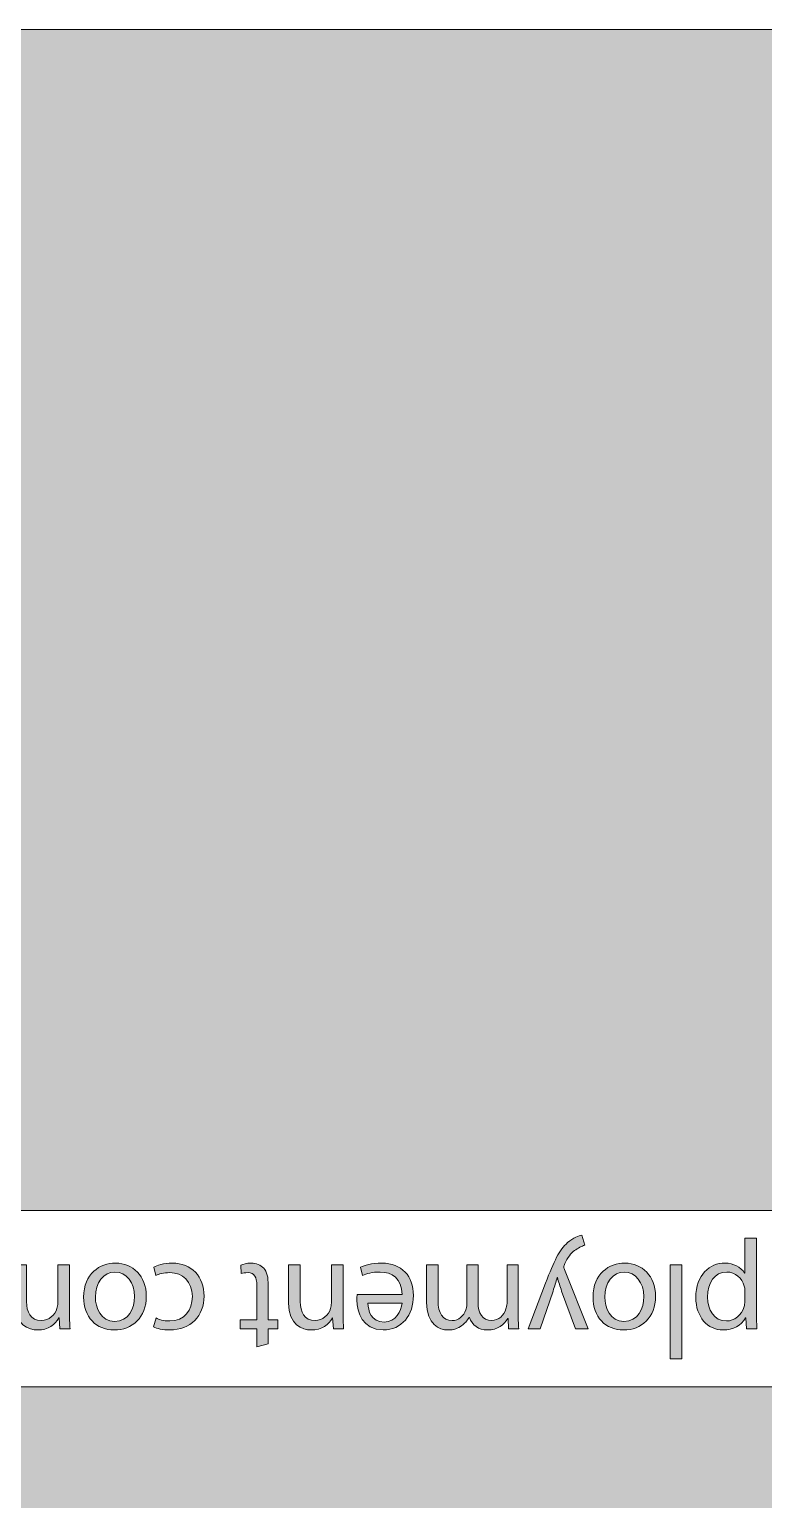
# Model space of a CAD drawing. Header units: centimetres. Extents: x -16.81 to -14.54, y 1.61 to 2.77.
# Drawn here: x -15.4072 to -15.3565, y 2.0366 to 2.1382 of the extents above; entities that cross this region are included whole.
import ezdxf

# ---------------------------------------------------------------- set-up
doc = ezdxf.new("R2010")
doc.units = ezdxf.units.CM
doc.header["$MEASUREMENT"] = 0
for name, color, linetype, lineweight in [('0TEXT', 7, 'Continuous', 0), ('EXP BORDER', 7, 'Continuous', 0), ('EXP COTA', 7, 'Continuous', 0)]:
    doc.layers.add(name, color=color, linetype=linetype, lineweight=lineweight)

# ---------------------------------------------------------------- blocks, each defined once
blk = doc.blocks.new('Block_185')
at = {"layer": '0TEXT', "true_color": 0x333333, "transparency": 33554687}
h = blk.add_hatch(color=250, dxfattribs=at)
h.dxf.hatch_style = 2
edge = h.paths.add_edge_path()
edge.add_spline(control_points=[(-15.36947, 2.04842), (-15.36947, 2.04842), (-15.37043, 2.05104), (-15.37043, 2.05104), (-15.37053, 2.05135), (-15.37064, 2.05169), (-15.37072, 2.05197), (-15.37072, 2.05197), (-15.37074, 2.05197), (-15.37074, 2.05197), (-15.37081, 2.05169), (-15.37091, 2.05135), (-15.37102, 2.05104), (-15.37102, 2.05104), (-15.3719, 2.04842), (-15.3719, 2.04842), (-15.3719, 2.04842), (-15.37274, 2.04842), (-15.37274, 2.04842), (-15.37274, 2.04842), (-15.37153, 2.05159), (-15.37153, 2.05159), (-15.37097, 2.0531), (-15.37057, 2.0539), (-15.37002, 2.05438), (-15.36962, 2.05472), (-15.36923, 2.05486), (-15.36904, 2.0549), (-15.36904, 2.0549), (-15.36883, 2.05421), (-15.36883, 2.05421), (-15.36904, 2.05414), (-15.36929, 2.054), (-15.36954, 2.05383), (-15.36976, 2.05366), (-15.37004, 2.05335), (-15.37021, 2.05293), (-15.37024, 2.05283), (-15.37028, 2.05276), (-15.37028, 2.05273), (-15.37028, 2.05269), (-15.37026, 2.05262), (-15.37022, 2.05252), (-15.37022, 2.05252), (-15.36859, 2.04842), (-15.36859, 2.04842), (-15.36859, 2.04842), (-15.36947, 2.04842), (-15.36947, 2.04842)], knot_values=[0, 0, 0, 0, 1, 1, 1, 2, 2, 2, 3, 3, 3, 4, 4, 4, 5, 5, 5, 6, 6, 6, 7, 7, 7, 8, 8, 8, 9, 9, 9, 10, 10, 10, 11, 11, 11, 12, 12, 12, 13, 13, 13, 14, 14, 14, 15, 15, 15, 16, 16, 16, 16], degree=3, periodic=0)
h = blk.add_hatch(color=250, dxfattribs=at)
h.dxf.hatch_style = 2
edge = h.paths.add_edge_path()
edge.add_spline(control_points=[(-15.35777, 2.05107), (-15.35777, 2.05118), (-15.35779, 2.05128), (-15.35781, 2.05138), (-15.35796, 2.05193), (-15.35844, 2.05235), (-15.35901, 2.05235), (-15.35987, 2.05235), (-15.36035, 2.05162), (-15.36035, 2.05062), (-15.36035, 2.04973), (-15.35989, 2.04897), (-15.35905, 2.04897), (-15.35849, 2.04897), (-15.35798, 2.04938), (-15.35782, 2.04997), (-15.35781, 2.05007), (-15.35777, 2.05018), (-15.35777, 2.05031), (-15.35777, 2.05031), (-15.35777, 2.05107), (-15.35777, 2.05107)], knot_values=[0, 0, 0, 0, 1, 1, 1, 2, 2, 2, 3, 3, 3, 4, 4, 4, 5, 5, 5, 6, 6, 6, 7, 7, 7, 7], degree=3, periodic=0)
edge = h.paths.add_edge_path()
edge.add_spline(control_points=[(-15.35698, 2.04987), (-15.35698, 2.04932), (-15.35696, 2.04887), (-15.35694, 2.04842), (-15.35694, 2.04842), (-15.35767, 2.04842), (-15.35767, 2.04842), (-15.35767, 2.04842), (-15.3577, 2.04918), (-15.3577, 2.04918), (-15.3577, 2.04918), (-15.35772, 2.04918), (-15.35772, 2.04918), (-15.35805, 2.04866), (-15.35856, 2.04835), (-15.35929, 2.04835), (-15.36035, 2.04835), (-15.36116, 2.04925), (-15.36116, 2.05059), (-15.36116, 2.05217), (-15.3602, 2.05297), (-15.35915, 2.05297), (-15.35856, 2.05297), (-15.35805, 2.05269), (-15.35779, 2.05228), (-15.35779, 2.05228), (-15.35777, 2.05228), (-15.35777, 2.05228), (-15.35777, 2.05228), (-15.35777, 2.05469), (-15.35777, 2.05469), (-15.35777, 2.05469), (-15.35698, 2.05469), (-15.35698, 2.05469), (-15.35698, 2.05469), (-15.35698, 2.04987), (-15.35698, 2.04987)], knot_values=[0, 0, 0, 0, 1, 1, 1, 2, 2, 2, 3, 3, 3, 4, 4, 4, 5, 5, 5, 6, 6, 6, 7, 7, 7, 8, 8, 8, 9, 9, 9, 10, 10, 10, 11, 11, 11, 12, 12, 12, 12], degree=3, periodic=0)
h = blk.add_hatch(color=250, dxfattribs=at)
h.dxf.hatch_style = 2
edge = h.paths.add_edge_path()
edge.add_spline(control_points=[(-15.39992, 2.05066), (-15.39992, 2.05162), (-15.40049, 2.05235), (-15.40128, 2.05235), (-15.40204, 2.05235), (-15.40263, 2.05162), (-15.40263, 2.05062), (-15.40263, 2.0499), (-15.40225, 2.04894), (-15.4013, 2.04894), (-15.40033, 2.04894), (-15.39992, 2.04983), (-15.39992, 2.05066)], knot_values=[0, 0, 0, 0, 1, 1, 1, 2, 2, 2, 3, 3, 3, 4, 4, 4, 4], degree=3, periodic=0)
edge = h.paths.add_edge_path()
edge.add_spline(control_points=[(-15.40344, 2.05062), (-15.40344, 2.05224), (-15.40232, 2.05297), (-15.40123, 2.05297), (-15.40004, 2.05297), (-15.39911, 2.05207), (-15.39911, 2.05069), (-15.39911, 2.04921), (-15.40009, 2.04835), (-15.40132, 2.04835), (-15.40259, 2.04835), (-15.40344, 2.04925), (-15.40344, 2.05062)], knot_values=[0, 0, 0, 0, 1, 1, 1, 2, 2, 2, 3, 3, 3, 4, 4, 4, 4], degree=3, periodic=0)
h = blk.add_hatch(color=250, dxfattribs=at)
h.dxf.hatch_style = 2
edge = h.paths.add_edge_path()
edge.add_spline(control_points=[(-15.39859, 2.05269), (-15.39839, 2.05279), (-15.39792, 2.05297), (-15.39732, 2.05297), (-15.39599, 2.05297), (-15.39512, 2.05204), (-15.39512, 2.05069), (-15.39512, 2.04932), (-15.39605, 2.04835), (-15.39749, 2.04835), (-15.39797, 2.04835), (-15.39839, 2.04845), (-15.39861, 2.04856), (-15.39861, 2.04856), (-15.39844, 2.04918), (-15.39844, 2.04918), (-15.39823, 2.04907), (-15.39794, 2.04897), (-15.39749, 2.04897), (-15.39648, 2.04897), (-15.39593, 2.04973), (-15.39593, 2.05066), (-15.39593, 2.05169), (-15.3966, 2.05231), (-15.39748, 2.05231), (-15.39792, 2.05231), (-15.39823, 2.05221), (-15.39846, 2.05211), (-15.39846, 2.05211), (-15.39859, 2.05269), (-15.39859, 2.05269)], knot_values=[0, 0, 0, 0, 1, 1, 1, 2, 2, 2, 3, 3, 3, 4, 4, 4, 5, 5, 5, 6, 6, 6, 7, 7, 7, 8, 8, 8, 9, 9, 9, 10, 10, 10, 10], degree=3, periodic=0)
h = blk.add_hatch(color=250, dxfattribs=at)
h.dxf.hatch_style = 2
edge = h.paths.add_edge_path()
edge.add_spline(control_points=[(-15.39148, 2.04718), (-15.39148, 2.04718), (-15.39148, 2.04842), (-15.39148, 2.04842), (-15.39148, 2.04842), (-15.39263, 2.04842), (-15.39263, 2.04842), (-15.39263, 2.04842), (-15.39263, 2.04904), (-15.39263, 2.04904), (-15.39263, 2.04904), (-15.39148, 2.04904), (-15.39148, 2.04904), (-15.39148, 2.04904), (-15.39148, 2.05145), (-15.39148, 2.05145), (-15.39148, 2.05197), (-15.39164, 2.05231), (-15.39208, 2.05231), (-15.39229, 2.05231), (-15.39245, 2.05228), (-15.39255, 2.05224), (-15.39255, 2.05224), (-15.39258, 2.05283), (-15.39258, 2.05283), (-15.39243, 2.0529), (-15.39219, 2.05297), (-15.39188, 2.05297), (-15.3915, 2.05297), (-15.39121, 2.05283), (-15.391, 2.05262), (-15.39077, 2.05238), (-15.39069, 2.05197), (-15.39069, 2.05145), (-15.39069, 2.05145), (-15.39069, 2.04904), (-15.39069, 2.04904), (-15.39069, 2.04904), (-15.39002, 2.04904), (-15.39002, 2.04904), (-15.39002, 2.04904), (-15.39002, 2.04842), (-15.39002, 2.04842), (-15.39002, 2.04842), (-15.39069, 2.04842), (-15.39069, 2.04842), (-15.39069, 2.04842), (-15.39069, 2.04739), (-15.39069, 2.04739), (-15.39069, 2.04739), (-15.39148, 2.04718), (-15.39148, 2.04718)], knot_values=[0, 0, 0, 0, 1, 1, 1, 2, 2, 2, 3, 3, 3, 4, 4, 4, 5, 5, 5, 6, 6, 6, 7, 7, 7, 8, 8, 8, 9, 9, 9, 10, 10, 10, 11, 11, 11, 12, 12, 12, 13, 13, 13, 14, 14, 14, 15, 15, 15, 16, 16, 16, 17, 17, 17, 17], degree=3, periodic=0)
h = blk.add_hatch(color=250, dxfattribs=at)
h.dxf.hatch_style = 2
edge = h.paths.add_edge_path()
edge.add_spline(control_points=[(-15.3838, 2.05021), (-15.3838, 2.04969), (-15.38359, 2.0489), (-15.38268, 2.0489), (-15.38187, 2.0489), (-15.38151, 2.04966), (-15.38144, 2.05021), (-15.38144, 2.05021), (-15.3838, 2.05021), (-15.3838, 2.05021)], knot_values=[0, 0, 0, 0, 1, 1, 1, 2, 2, 2, 3, 3, 3, 3], degree=3, periodic=0)
edge = h.paths.add_edge_path()
edge.add_spline(control_points=[(-15.38144, 2.0508), (-15.38146, 2.0519), (-15.38214, 2.05235), (-15.38295, 2.05235), (-15.38352, 2.05235), (-15.38388, 2.05224), (-15.38418, 2.05211), (-15.38418, 2.05211), (-15.38432, 2.05269), (-15.38432, 2.05269), (-15.38404, 2.05279), (-15.38356, 2.05297), (-15.38285, 2.05297), (-15.38147, 2.05297), (-15.38066, 2.05207), (-15.38066, 2.05073), (-15.38066, 2.04938), (-15.38146, 2.04835), (-15.38275, 2.04835), (-15.38419, 2.04835), (-15.38457, 2.04959), (-15.38457, 2.05042), (-15.38457, 2.05059), (-15.38456, 2.05073), (-15.38454, 2.0508), (-15.38454, 2.0508), (-15.38144, 2.0508), (-15.38144, 2.0508)], knot_values=[0, 0, 0, 0, 1, 1, 1, 2, 2, 2, 3, 3, 3, 4, 4, 4, 5, 5, 5, 6, 6, 6, 7, 7, 7, 8, 8, 8, 9, 9, 9, 9], degree=3, periodic=0)
h = blk.add_hatch(color=250, dxfattribs=at)
h.dxf.hatch_style = 2
edge = h.paths.add_edge_path()
edge.add_spline(control_points=[(-15.36475, 2.05066), (-15.36475, 2.05162), (-15.36532, 2.05235), (-15.36611, 2.05235), (-15.36687, 2.05235), (-15.36745, 2.05162), (-15.36745, 2.05062), (-15.36745, 2.0499), (-15.36707, 2.04894), (-15.36612, 2.04894), (-15.36516, 2.04894), (-15.36475, 2.04983), (-15.36475, 2.05066)], knot_values=[0, 0, 0, 0, 1, 1, 1, 2, 2, 2, 3, 3, 3, 4, 4, 4, 4], degree=3, periodic=0)
edge = h.paths.add_edge_path()
edge.add_spline(control_points=[(-15.36826, 2.05062), (-15.36826, 2.05224), (-15.36714, 2.05297), (-15.36606, 2.05297), (-15.36487, 2.05297), (-15.36394, 2.05207), (-15.36394, 2.05069), (-15.36394, 2.04921), (-15.36492, 2.04835), (-15.36614, 2.04835), (-15.36742, 2.04835), (-15.36826, 2.04925), (-15.36826, 2.05062)], knot_values=[0, 0, 0, 0, 1, 1, 1, 2, 2, 2, 3, 3, 3, 4, 4, 4, 4], degree=3, periodic=0)
h = blk.add_hatch(color=250, dxfattribs=at)
h.dxf.hatch_style = 2
edge = h.paths.add_edge_path()
edge.add_spline(control_points=[(-15.40442, 2.04963), (-15.40442, 2.04918), (-15.4044, 2.0488), (-15.40438, 2.04842), (-15.40438, 2.04842), (-15.40509, 2.04842), (-15.40509, 2.04842), (-15.40509, 2.04842), (-15.40514, 2.04918), (-15.40514, 2.04918), (-15.40514, 2.04918), (-15.40516, 2.04918), (-15.40516, 2.04918), (-15.40538, 2.04873), (-15.40588, 2.04835), (-15.40662, 2.04835), (-15.40722, 2.04835), (-15.40819, 2.04869), (-15.40819, 2.05021), (-15.40819, 2.05021), (-15.40819, 2.05286), (-15.40819, 2.05286), (-15.40819, 2.05286), (-15.40738, 2.05286), (-15.40738, 2.05286), (-15.40738, 2.05286), (-15.40738, 2.05031), (-15.40738, 2.05031), (-15.40738, 2.04959), (-15.40712, 2.049), (-15.40635, 2.049), (-15.40583, 2.049), (-15.40542, 2.04938), (-15.40528, 2.04983), (-15.40524, 2.04994), (-15.40523, 2.05007), (-15.40523, 2.05021), (-15.40523, 2.05021), (-15.40523, 2.05286), (-15.40523, 2.05286), (-15.40523, 2.05286), (-15.40442, 2.05286), (-15.40442, 2.05286), (-15.40442, 2.05286), (-15.40442, 2.04963), (-15.40442, 2.04963)], knot_values=[0, 0, 0, 0, 1, 1, 1, 2, 2, 2, 3, 3, 3, 4, 4, 4, 5, 5, 5, 6, 6, 6, 7, 7, 7, 8, 8, 8, 9, 9, 9, 10, 10, 10, 11, 11, 11, 12, 12, 12, 13, 13, 13, 14, 14, 14, 15, 15, 15, 15], degree=3, periodic=0)
h = blk.add_hatch(color=250, dxfattribs=at)
h.dxf.hatch_style = 2
edge = h.paths.add_edge_path()
edge.add_spline(control_points=[(-15.38552, 2.04963), (-15.38552, 2.04918), (-15.3855, 2.0488), (-15.38549, 2.04842), (-15.38549, 2.04842), (-15.38619, 2.04842), (-15.38619, 2.04842), (-15.38619, 2.04842), (-15.38624, 2.04918), (-15.38624, 2.04918), (-15.38624, 2.04918), (-15.38626, 2.04918), (-15.38626, 2.04918), (-15.38649, 2.04873), (-15.38698, 2.04835), (-15.38773, 2.04835), (-15.38833, 2.04835), (-15.38929, 2.04869), (-15.38929, 2.05021), (-15.38929, 2.05021), (-15.38929, 2.05286), (-15.38929, 2.05286), (-15.38929, 2.05286), (-15.38848, 2.05286), (-15.38848, 2.05286), (-15.38848, 2.05286), (-15.38848, 2.05031), (-15.38848, 2.05031), (-15.38848, 2.04959), (-15.38821, 2.049), (-15.38745, 2.049), (-15.38693, 2.049), (-15.38652, 2.04938), (-15.38638, 2.04983), (-15.38635, 2.04994), (-15.38633, 2.05007), (-15.38633, 2.05021), (-15.38633, 2.05021), (-15.38633, 2.05286), (-15.38633, 2.05286), (-15.38633, 2.05286), (-15.38552, 2.05286), (-15.38552, 2.05286), (-15.38552, 2.05286), (-15.38552, 2.04963), (-15.38552, 2.04963)], knot_values=[0, 0, 0, 0, 1, 1, 1, 2, 2, 2, 3, 3, 3, 4, 4, 4, 5, 5, 5, 6, 6, 6, 7, 7, 7, 8, 8, 8, 9, 9, 9, 10, 10, 10, 11, 11, 11, 12, 12, 12, 13, 13, 13, 14, 14, 14, 15, 15, 15, 15], degree=3, periodic=0)
h = blk.add_hatch(color=250, dxfattribs=at)
h.dxf.hatch_style = 2
edge = h.paths.add_edge_path()
edge.add_spline(control_points=[(-15.37343, 2.04963), (-15.37343, 2.04918), (-15.37341, 2.0488), (-15.37339, 2.04842), (-15.37339, 2.04842), (-15.3741, 2.04842), (-15.3741, 2.04842), (-15.3741, 2.04842), (-15.37413, 2.04914), (-15.37413, 2.04914), (-15.37413, 2.04914), (-15.37415, 2.04914), (-15.37415, 2.04914), (-15.37441, 2.04873), (-15.37482, 2.04835), (-15.37555, 2.04835), (-15.37615, 2.04835), (-15.37662, 2.04869), (-15.3768, 2.04921), (-15.3768, 2.04921), (-15.37682, 2.04921), (-15.37682, 2.04921), (-15.37696, 2.04897), (-15.37713, 2.0488), (-15.37732, 2.04866), (-15.37758, 2.04845), (-15.37787, 2.04835), (-15.37829, 2.04835), (-15.37887, 2.04835), (-15.37975, 2.04873), (-15.37975, 2.05025), (-15.37975, 2.05025), (-15.37975, 2.05286), (-15.37975, 2.05286), (-15.37975, 2.05286), (-15.37896, 2.05286), (-15.37896, 2.05286), (-15.37896, 2.05286), (-15.37896, 2.05035), (-15.37896, 2.05035), (-15.37896, 2.04952), (-15.37865, 2.049), (-15.37799, 2.049), (-15.37755, 2.049), (-15.37718, 2.04932), (-15.37705, 2.04973), (-15.37701, 2.04983), (-15.37698, 2.04997), (-15.37698, 2.05014), (-15.37698, 2.05014), (-15.37698, 2.05286), (-15.37698, 2.05286), (-15.37698, 2.05286), (-15.3762, 2.05286), (-15.3762, 2.05286), (-15.3762, 2.05286), (-15.3762, 2.05021), (-15.3762, 2.05021), (-15.3762, 2.04952), (-15.37589, 2.049), (-15.37527, 2.049), (-15.37477, 2.049), (-15.37441, 2.04938), (-15.37427, 2.0498), (-15.37424, 2.0499), (-15.3742, 2.05004), (-15.3742, 2.05018), (-15.3742, 2.05018), (-15.3742, 2.05286), (-15.3742, 2.05286), (-15.3742, 2.05286), (-15.37343, 2.05286), (-15.37343, 2.05286), (-15.37343, 2.05286), (-15.37343, 2.04963), (-15.37343, 2.04963)], knot_values=[0, 0, 0, 0, 1, 1, 1, 2, 2, 2, 3, 3, 3, 4, 4, 4, 5, 5, 5, 6, 6, 6, 7, 7, 7, 8, 8, 8, 9, 9, 9, 10, 10, 10, 11, 11, 11, 12, 12, 12, 13, 13, 13, 14, 14, 14, 15, 15, 15, 16, 16, 16, 17, 17, 17, 18, 18, 18, 19, 19, 19, 20, 20, 20, 21, 21, 21, 22, 22, 22, 23, 23, 23, 24, 24, 24, 25, 25, 25, 25], degree=3, periodic=0)
h = blk.add_hatch(color=250, dxfattribs=at)
h.dxf.hatch_style = 2
edge = h.paths.add_edge_path()
edge.add_spline(control_points=[(-15.36213, 2.04635), (-15.36213, 2.04635), (-15.36294, 2.04635), (-15.36294, 2.04635), (-15.36294, 2.04635), (-15.36294, 2.05286), (-15.36294, 2.05286), (-15.36294, 2.05286), (-15.36213, 2.05286), (-15.36213, 2.05286), (-15.36213, 2.05286), (-15.36213, 2.04635), (-15.36213, 2.04635)], knot_values=[0, 0, 0, 0, 1, 1, 1, 2, 2, 2, 3, 3, 3, 4, 4, 4, 4], degree=3, periodic=0)
at = {"layer": '0TEXT'}
for points, knots in [([(-15.36947, 2.04842), (-15.36947, 2.04842), (-15.37043, 2.05104), (-15.37043, 2.05104), (-15.37053, 2.05135), (-15.37064, 2.05169), (-15.37072, 2.05197), (-15.37072, 2.05197), (-15.37074, 2.05197), (-15.37074, 2.05197), (-15.37081, 2.05169), (-15.37091, 2.05135), (-15.37102, 2.05104), (-15.37102, 2.05104), (-15.3719, 2.04842), (-15.3719, 2.04842), (-15.3719, 2.04842), (-15.37274, 2.04842), (-15.37274, 2.04842), (-15.37274, 2.04842), (-15.37153, 2.05159), (-15.37153, 2.05159), (-15.37097, 2.0531), (-15.37057, 2.0539), (-15.37002, 2.05438), (-15.36962, 2.05472), (-15.36923, 2.05486), (-15.36904, 2.0549), (-15.36904, 2.0549), (-15.36883, 2.05421), (-15.36883, 2.05421), (-15.36904, 2.05414), (-15.36929, 2.054), (-15.36954, 2.05383), (-15.36976, 2.05366), (-15.37004, 2.05335), (-15.37021, 2.05293), (-15.37024, 2.05283), (-15.37028, 2.05276), (-15.37028, 2.05273), (-15.37028, 2.05269), (-15.37026, 2.05262), (-15.37022, 2.05252), (-15.37022, 2.05252), (-15.36859, 2.04842), (-15.36859, 2.04842), (-15.36859, 2.04842), (-15.36947, 2.04842), (-15.36947, 2.04842)], [0, 0, 0, 0, 1, 1, 1, 2, 2, 2, 3, 3, 3, 4, 4, 4, 5, 5, 5, 6, 6, 6, 7, 7, 7, 8, 8, 8, 9, 9, 9, 10, 10, 10, 11, 11, 11, 12, 12, 12, 13, 13, 13, 14, 14, 14, 15, 15, 15, 16, 16, 16, 16]), ([(-15.35698, 2.04987), (-15.35698, 2.04932), (-15.35696, 2.04887), (-15.35694, 2.04842), (-15.35694, 2.04842), (-15.35767, 2.04842), (-15.35767, 2.04842), (-15.35767, 2.04842), (-15.3577, 2.04918), (-15.3577, 2.04918), (-15.3577, 2.04918), (-15.35772, 2.04918), (-15.35772, 2.04918), (-15.35805, 2.04866), (-15.35856, 2.04835), (-15.35929, 2.04835), (-15.36035, 2.04835), (-15.36116, 2.04925), (-15.36116, 2.05059), (-15.36116, 2.05217), (-15.3602, 2.05297), (-15.35915, 2.05297), (-15.35856, 2.05297), (-15.35805, 2.05269), (-15.35779, 2.05228), (-15.35779, 2.05228), (-15.35777, 2.05228), (-15.35777, 2.05228), (-15.35777, 2.05228), (-15.35777, 2.05469), (-15.35777, 2.05469), (-15.35777, 2.05469), (-15.35698, 2.05469), (-15.35698, 2.05469), (-15.35698, 2.05469), (-15.35698, 2.04987), (-15.35698, 2.04987)], [0, 0, 0, 0, 1, 1, 1, 2, 2, 2, 3, 3, 3, 4, 4, 4, 5, 5, 5, 6, 6, 6, 7, 7, 7, 8, 8, 8, 9, 9, 9, 10, 10, 10, 11, 11, 11, 12, 12, 12, 12]), ([(-15.40344, 2.05062), (-15.40344, 2.05224), (-15.40232, 2.05297), (-15.40123, 2.05297), (-15.40004, 2.05297), (-15.39911, 2.05207), (-15.39911, 2.05069), (-15.39911, 2.04921), (-15.40009, 2.04835), (-15.40132, 2.04835), (-15.40259, 2.04835), (-15.40344, 2.04925), (-15.40344, 2.05062)], [0, 0, 0, 0, 1, 1, 1, 2, 2, 2, 3, 3, 3, 4, 4, 4, 4]), ([(-15.39859, 2.05269), (-15.39839, 2.05279), (-15.39792, 2.05297), (-15.39732, 2.05297), (-15.39599, 2.05297), (-15.39512, 2.05204), (-15.39512, 2.05069), (-15.39512, 2.04932), (-15.39605, 2.04835), (-15.39749, 2.04835), (-15.39797, 2.04835), (-15.39839, 2.04845), (-15.39861, 2.04856), (-15.39861, 2.04856), (-15.39844, 2.04918), (-15.39844, 2.04918), (-15.39823, 2.04907), (-15.39794, 2.04897), (-15.39749, 2.04897), (-15.39648, 2.04897), (-15.39593, 2.04973), (-15.39593, 2.05066), (-15.39593, 2.05169), (-15.3966, 2.05231), (-15.39748, 2.05231), (-15.39792, 2.05231), (-15.39823, 2.05221), (-15.39846, 2.05211), (-15.39846, 2.05211), (-15.39859, 2.05269), (-15.39859, 2.05269)], [0, 0, 0, 0, 1, 1, 1, 2, 2, 2, 3, 3, 3, 4, 4, 4, 5, 5, 5, 6, 6, 6, 7, 7, 7, 8, 8, 8, 9, 9, 9, 10, 10, 10, 10]), ([(-15.39148, 2.04718), (-15.39148, 2.04718), (-15.39148, 2.04842), (-15.39148, 2.04842), (-15.39148, 2.04842), (-15.39263, 2.04842), (-15.39263, 2.04842), (-15.39263, 2.04842), (-15.39263, 2.04904), (-15.39263, 2.04904), (-15.39263, 2.04904), (-15.39148, 2.04904), (-15.39148, 2.04904), (-15.39148, 2.04904), (-15.39148, 2.05145), (-15.39148, 2.05145), (-15.39148, 2.05197), (-15.39164, 2.05231), (-15.39208, 2.05231), (-15.39229, 2.05231), (-15.39245, 2.05228), (-15.39255, 2.05224), (-15.39255, 2.05224), (-15.39258, 2.05283), (-15.39258, 2.05283), (-15.39243, 2.0529), (-15.39219, 2.05297), (-15.39188, 2.05297), (-15.3915, 2.05297), (-15.39121, 2.05283), (-15.391, 2.05262), (-15.39077, 2.05238), (-15.39069, 2.05197), (-15.39069, 2.05145), (-15.39069, 2.05145), (-15.39069, 2.04904), (-15.39069, 2.04904), (-15.39069, 2.04904), (-15.39002, 2.04904), (-15.39002, 2.04904), (-15.39002, 2.04904), (-15.39002, 2.04842), (-15.39002, 2.04842), (-15.39002, 2.04842), (-15.39069, 2.04842), (-15.39069, 2.04842), (-15.39069, 2.04842), (-15.39069, 2.04739), (-15.39069, 2.04739), (-15.39069, 2.04739), (-15.39148, 2.04718), (-15.39148, 2.04718)], [0, 0, 0, 0, 1, 1, 1, 2, 2, 2, 3, 3, 3, 4, 4, 4, 5, 5, 5, 6, 6, 6, 7, 7, 7, 8, 8, 8, 9, 9, 9, 10, 10, 10, 11, 11, 11, 12, 12, 12, 13, 13, 13, 14, 14, 14, 15, 15, 15, 16, 16, 16, 17, 17, 17, 17]), ([(-15.38144, 2.0508), (-15.38146, 2.0519), (-15.38214, 2.05235), (-15.38295, 2.05235), (-15.38352, 2.05235), (-15.38388, 2.05224), (-15.38418, 2.05211), (-15.38418, 2.05211), (-15.38432, 2.05269), (-15.38432, 2.05269), (-15.38404, 2.05279), (-15.38356, 2.05297), (-15.38285, 2.05297), (-15.38147, 2.05297), (-15.38066, 2.05207), (-15.38066, 2.05073), (-15.38066, 2.04938), (-15.38146, 2.04835), (-15.38275, 2.04835), (-15.38419, 2.04835), (-15.38457, 2.04959), (-15.38457, 2.05042), (-15.38457, 2.05059), (-15.38456, 2.05073), (-15.38454, 2.0508), (-15.38454, 2.0508), (-15.38144, 2.0508), (-15.38144, 2.0508)], [0, 0, 0, 0, 1, 1, 1, 2, 2, 2, 3, 3, 3, 4, 4, 4, 5, 5, 5, 6, 6, 6, 7, 7, 7, 8, 8, 8, 9, 9, 9, 9]), ([(-15.36826, 2.05062), (-15.36826, 2.05224), (-15.36714, 2.05297), (-15.36606, 2.05297), (-15.36487, 2.05297), (-15.36394, 2.05207), (-15.36394, 2.05069), (-15.36394, 2.04921), (-15.36492, 2.04835), (-15.36614, 2.04835), (-15.36742, 2.04835), (-15.36826, 2.04925), (-15.36826, 2.05062)], [0, 0, 0, 0, 1, 1, 1, 2, 2, 2, 3, 3, 3, 4, 4, 4, 4]), ([(-15.40442, 2.04963), (-15.40442, 2.04918), (-15.4044, 2.0488), (-15.40438, 2.04842), (-15.40438, 2.04842), (-15.40509, 2.04842), (-15.40509, 2.04842), (-15.40509, 2.04842), (-15.40514, 2.04918), (-15.40514, 2.04918), (-15.40514, 2.04918), (-15.40516, 2.04918), (-15.40516, 2.04918), (-15.40538, 2.04873), (-15.40588, 2.04835), (-15.40662, 2.04835), (-15.40722, 2.04835), (-15.40819, 2.04869), (-15.40819, 2.05021), (-15.40819, 2.05021), (-15.40819, 2.05286), (-15.40819, 2.05286), (-15.40819, 2.05286), (-15.40738, 2.05286), (-15.40738, 2.05286), (-15.40738, 2.05286), (-15.40738, 2.05031), (-15.40738, 2.05031), (-15.40738, 2.04959), (-15.40712, 2.049), (-15.40635, 2.049), (-15.40583, 2.049), (-15.40542, 2.04938), (-15.40528, 2.04983), (-15.40524, 2.04994), (-15.40523, 2.05007), (-15.40523, 2.05021), (-15.40523, 2.05021), (-15.40523, 2.05286), (-15.40523, 2.05286), (-15.40523, 2.05286), (-15.40442, 2.05286), (-15.40442, 2.05286), (-15.40442, 2.05286), (-15.40442, 2.04963), (-15.40442, 2.04963)], [0, 0, 0, 0, 1, 1, 1, 2, 2, 2, 3, 3, 3, 4, 4, 4, 5, 5, 5, 6, 6, 6, 7, 7, 7, 8, 8, 8, 9, 9, 9, 10, 10, 10, 11, 11, 11, 12, 12, 12, 13, 13, 13, 14, 14, 14, 15, 15, 15, 15]), ([(-15.39992, 2.05066), (-15.39992, 2.05162), (-15.40049, 2.05235), (-15.40128, 2.05235), (-15.40204, 2.05235), (-15.40263, 2.05162), (-15.40263, 2.05062), (-15.40263, 2.0499), (-15.40225, 2.04894), (-15.4013, 2.04894), (-15.40033, 2.04894), (-15.39992, 2.04983), (-15.39992, 2.05066)], [0, 0, 0, 0, 1, 1, 1, 2, 2, 2, 3, 3, 3, 4, 4, 4, 4]), ([(-15.38552, 2.04963), (-15.38552, 2.04918), (-15.3855, 2.0488), (-15.38549, 2.04842), (-15.38549, 2.04842), (-15.38619, 2.04842), (-15.38619, 2.04842), (-15.38619, 2.04842), (-15.38624, 2.04918), (-15.38624, 2.04918), (-15.38624, 2.04918), (-15.38626, 2.04918), (-15.38626, 2.04918), (-15.38649, 2.04873), (-15.38698, 2.04835), (-15.38773, 2.04835), (-15.38833, 2.04835), (-15.38929, 2.04869), (-15.38929, 2.05021), (-15.38929, 2.05021), (-15.38929, 2.05286), (-15.38929, 2.05286), (-15.38929, 2.05286), (-15.38848, 2.05286), (-15.38848, 2.05286), (-15.38848, 2.05286), (-15.38848, 2.05031), (-15.38848, 2.05031), (-15.38848, 2.04959), (-15.38821, 2.049), (-15.38745, 2.049), (-15.38693, 2.049), (-15.38652, 2.04938), (-15.38638, 2.04983), (-15.38635, 2.04994), (-15.38633, 2.05007), (-15.38633, 2.05021), (-15.38633, 2.05021), (-15.38633, 2.05286), (-15.38633, 2.05286), (-15.38633, 2.05286), (-15.38552, 2.05286), (-15.38552, 2.05286), (-15.38552, 2.05286), (-15.38552, 2.04963), (-15.38552, 2.04963)], [0, 0, 0, 0, 1, 1, 1, 2, 2, 2, 3, 3, 3, 4, 4, 4, 5, 5, 5, 6, 6, 6, 7, 7, 7, 8, 8, 8, 9, 9, 9, 10, 10, 10, 11, 11, 11, 12, 12, 12, 13, 13, 13, 14, 14, 14, 15, 15, 15, 15]), ([(-15.37343, 2.04963), (-15.37343, 2.04918), (-15.37341, 2.0488), (-15.37339, 2.04842), (-15.37339, 2.04842), (-15.3741, 2.04842), (-15.3741, 2.04842), (-15.3741, 2.04842), (-15.37413, 2.04914), (-15.37413, 2.04914), (-15.37413, 2.04914), (-15.37415, 2.04914), (-15.37415, 2.04914), (-15.37441, 2.04873), (-15.37482, 2.04835), (-15.37555, 2.04835), (-15.37615, 2.04835), (-15.37662, 2.04869), (-15.3768, 2.04921), (-15.3768, 2.04921), (-15.37682, 2.04921), (-15.37682, 2.04921), (-15.37696, 2.04897), (-15.37713, 2.0488), (-15.37732, 2.04866), (-15.37758, 2.04845), (-15.37787, 2.04835), (-15.37829, 2.04835), (-15.37887, 2.04835), (-15.37975, 2.04873), (-15.37975, 2.05025), (-15.37975, 2.05025), (-15.37975, 2.05286), (-15.37975, 2.05286), (-15.37975, 2.05286), (-15.37896, 2.05286), (-15.37896, 2.05286), (-15.37896, 2.05286), (-15.37896, 2.05035), (-15.37896, 2.05035), (-15.37896, 2.04952), (-15.37865, 2.049), (-15.37799, 2.049), (-15.37755, 2.049), (-15.37718, 2.04932), (-15.37705, 2.04973), (-15.37701, 2.04983), (-15.37698, 2.04997), (-15.37698, 2.05014), (-15.37698, 2.05014), (-15.37698, 2.05286), (-15.37698, 2.05286), (-15.37698, 2.05286), (-15.3762, 2.05286), (-15.3762, 2.05286), (-15.3762, 2.05286), (-15.3762, 2.05021), (-15.3762, 2.05021), (-15.3762, 2.04952), (-15.37589, 2.049), (-15.37527, 2.049), (-15.37477, 2.049), (-15.37441, 2.04938), (-15.37427, 2.0498), (-15.37424, 2.0499), (-15.3742, 2.05004), (-15.3742, 2.05018), (-15.3742, 2.05018), (-15.3742, 2.05286), (-15.3742, 2.05286), (-15.3742, 2.05286), (-15.37343, 2.05286), (-15.37343, 2.05286), (-15.37343, 2.05286), (-15.37343, 2.04963), (-15.37343, 2.04963)], [0, 0, 0, 0, 1, 1, 1, 2, 2, 2, 3, 3, 3, 4, 4, 4, 5, 5, 5, 6, 6, 6, 7, 7, 7, 8, 8, 8, 9, 9, 9, 10, 10, 10, 11, 11, 11, 12, 12, 12, 13, 13, 13, 14, 14, 14, 15, 15, 15, 16, 16, 16, 17, 17, 17, 18, 18, 18, 19, 19, 19, 20, 20, 20, 21, 21, 21, 22, 22, 22, 23, 23, 23, 24, 24, 24, 25, 25, 25, 25]), ([(-15.36475, 2.05066), (-15.36475, 2.05162), (-15.36532, 2.05235), (-15.36611, 2.05235), (-15.36687, 2.05235), (-15.36745, 2.05162), (-15.36745, 2.05062), (-15.36745, 2.0499), (-15.36707, 2.04894), (-15.36612, 2.04894), (-15.36516, 2.04894), (-15.36475, 2.04983), (-15.36475, 2.05066)], [0, 0, 0, 0, 1, 1, 1, 2, 2, 2, 3, 3, 3, 4, 4, 4, 4]), ([(-15.36213, 2.04635), (-15.36213, 2.04635), (-15.36294, 2.04635), (-15.36294, 2.04635), (-15.36294, 2.04635), (-15.36294, 2.05286), (-15.36294, 2.05286), (-15.36294, 2.05286), (-15.36213, 2.05286), (-15.36213, 2.05286), (-15.36213, 2.05286), (-15.36213, 2.04635), (-15.36213, 2.04635)], [0, 0, 0, 0, 1, 1, 1, 2, 2, 2, 3, 3, 3, 4, 4, 4, 4]), ([(-15.35777, 2.05107), (-15.35777, 2.05118), (-15.35779, 2.05128), (-15.35781, 2.05138), (-15.35796, 2.05193), (-15.35844, 2.05235), (-15.35901, 2.05235), (-15.35987, 2.05235), (-15.36035, 2.05162), (-15.36035, 2.05062), (-15.36035, 2.04973), (-15.35989, 2.04897), (-15.35905, 2.04897), (-15.35849, 2.04897), (-15.35798, 2.04938), (-15.35782, 2.04997), (-15.35781, 2.05007), (-15.35777, 2.05018), (-15.35777, 2.05031), (-15.35777, 2.05031), (-15.35777, 2.05107), (-15.35777, 2.05107)], [0, 0, 0, 0, 1, 1, 1, 2, 2, 2, 3, 3, 3, 4, 4, 4, 5, 5, 5, 6, 6, 6, 7, 7, 7, 7]), ([(-15.3838, 2.05021), (-15.3838, 2.04969), (-15.38359, 2.0489), (-15.38268, 2.0489), (-15.38187, 2.0489), (-15.38151, 2.04966), (-15.38144, 2.05021), (-15.38144, 2.05021), (-15.3838, 2.05021), (-15.3838, 2.05021)], [0, 0, 0, 0, 1, 1, 1, 2, 2, 2, 3, 3, 3, 3])]:
    blk.add_open_spline(points, degree=3, knots=knots, dxfattribs=at)
blk = doc.blocks.new('Block_184')
at = {"layer": '0TEXT'}
blk.add_blockref('Block_185', (0, 0), dxfattribs=at)

msp = doc.modelspace()

# ---------------------------------------------------------------- hatches: boundary and pattern name
at = {"layer": 'EXP COTA', "true_color": 0xa953a0, "transparency": 33554687}
h = msp.add_hatch(color=215, dxfattribs=at)
edge = h.paths.add_edge_path()
edge.add_spline(control_points=[(-15.33523, 2.05661), (-15.33523, 2.05661), (-15.46477, 2.05661), (-15.46477, 2.05661), (-15.46477, 2.05661), (-15.46477, 2.04443), (-15.46477, 2.04443), (-15.46477, 2.04443), (-15.33523, 2.04443), (-15.33523, 2.04443), (-15.33523, 2.04443), (-15.33523, 2.05661), (-15.33523, 2.05661)], knot_values=[0, 0, 0, 0, 1, 1, 1, 2, 2, 2, 3, 3, 3, 4, 4, 4, 4], degree=3, periodic=0)
edge = h.paths.add_edge_path()
edge.add_spline(control_points=[(-15.31883, 2.06152), (-15.31883, 2.06152), (-15.31883, 2.0384), (-15.31883, 2.0384), (-15.31883, 2.0384), (-15.30523, 2.0384), (-15.30523, 2.0384), (-15.30523, 2.0384), (-15.30523, 2.06152), (-15.30523, 2.06152), (-15.30523, 2.06152), (-15.31883, 2.06152), (-15.31883, 2.06152)], knot_values=[0, 0, 0, 0, 1, 1, 1, 2, 2, 2, 3, 3, 3, 4, 4, 4, 4], degree=3, periodic=0)
edge.add_line((-15.31883, 2.06152), (-15.31883, 2.06152))
edge = h.paths.add_edge_path()
edge.add_spline(control_points=[(-15.38206, 1.975), (-15.38206, 1.975), (-15.40518, 1.975), (-15.40518, 1.975), (-15.40518, 1.975), (-15.40518, 1.9614), (-15.40518, 1.9614), (-15.40518, 1.9614), (-15.38206, 1.9614), (-15.38206, 1.9614), (-15.38206, 1.9614), (-15.38206, 1.975), (-15.38206, 1.975)], knot_values=[0, 0, 0, 0, 1, 1, 1, 2, 2, 2, 3, 3, 3, 4, 4, 4, 4], degree=3, periodic=0)
edge.add_line((-15.38206, 1.975), (-15.38206, 1.975))
edge = h.paths.add_edge_path()
edge.add_spline(control_points=[(-15.54475, 2.05554), (-15.54475, 2.05554), (-15.65868, 2.05554), (-15.65868, 2.05554), (-15.65868, 2.05554), (-15.65868, 2.04313), (-15.65868, 2.04313), (-15.65868, 2.04313), (-15.54475, 2.04313), (-15.54475, 2.04313), (-15.54475, 2.04313), (-15.54475, 2.05554), (-15.54475, 2.05554)], knot_values=[0, 0, 0, 0, 1, 1, 1, 2, 2, 2, 3, 3, 3, 4, 4, 4, 4], degree=3, periodic=0)
edge.add_line((-15.54475, 2.05554), (-15.54475, 2.05554))
edge = h.paths.add_edge_path()
edge.add_spline(control_points=[(-15.59369, 1.975), (-15.59369, 1.975), (-15.61681, 1.975), (-15.61681, 1.975), (-15.61681, 1.975), (-15.61681, 1.9614), (-15.61681, 1.9614), (-15.61681, 1.9614), (-15.59369, 1.9614), (-15.59369, 1.9614), (-15.59369, 1.9614), (-15.59369, 1.975), (-15.59369, 1.975)], knot_values=[0, 0, 0, 0, 1, 1, 1, 2, 2, 2, 3, 3, 3, 4, 4, 4, 4], degree=3, periodic=0)
edge.add_line((-15.59369, 1.975), (-15.59369, 1.975))
edge = h.paths.add_edge_path()
edge.add_spline(control_points=[(-15.7628, 2.05445), (-15.7628, 2.05445), (-15.87259, 2.05445), (-15.87259, 2.05445), (-15.87259, 2.05445), (-15.87259, 2.04458), (-15.87259, 2.04458), (-15.87259, 2.04458), (-15.7628, 2.04458), (-15.7628, 2.04458), (-15.7628, 2.04458), (-15.7628, 2.05445), (-15.7628, 2.05445)], knot_values=[0, 0, 0, 0, 1, 1, 1, 2, 2, 2, 3, 3, 3, 4, 4, 4, 4], degree=3, periodic=0)
edge.add_line((-15.7628, 2.05445), (-15.7628, 2.05445))
edge = h.paths.add_edge_path()
edge.add_spline(control_points=[(-15.80539, 1.975), (-15.80539, 1.975), (-15.82851, 1.975), (-15.82851, 1.975), (-15.82851, 1.975), (-15.82851, 1.9614), (-15.82851, 1.9614), (-15.82851, 1.9614), (-15.80539, 1.9614), (-15.80539, 1.9614), (-15.80539, 1.9614), (-15.80539, 1.975), (-15.80539, 1.975)], knot_values=[0, 0, 0, 0, 1, 1, 1, 2, 2, 2, 3, 3, 3, 4, 4, 4, 4], degree=3, periodic=0)
edge.add_line((-15.80539, 1.975), (-15.80539, 1.975))
edge = h.paths.add_edge_path()
edge.add_spline(control_points=[(-15.4818, 1.96178), (-15.4818, 1.96178), (-15.30542, 1.96178), (-15.30542, 1.96178), (-15.30542, 1.96178), (-15.30542, 2.13817), (-15.30542, 2.13817), (-15.30542, 2.13817), (-15.4818, 2.13817), (-15.4818, 2.13817), (-15.4818, 2.13817), (-15.4818, 1.96178), (-15.4818, 1.96178)], knot_values=[0, 0, 0, 0, 1, 1, 1, 2, 2, 2, 3, 3, 3, 4, 4, 4, 4], degree=3, periodic=0)
edge.add_line((-15.4818, 1.96178), (-15.4818, 1.96178))
edge = h.paths.add_edge_path()
edge.add_spline(control_points=[(-15.72875, 1.96178), (-15.72875, 1.96178), (-15.4818, 1.96178), (-15.4818, 1.96178), (-15.4818, 1.96178), (-15.4818, 2.13817), (-15.4818, 2.13817), (-15.4818, 2.13817), (-15.72875, 2.13817), (-15.72875, 2.13817), (-15.72875, 2.13817), (-15.72875, 1.96178), (-15.72875, 1.96178)], knot_values=[0, 0, 0, 0, 1, 1, 1, 2, 2, 2, 3, 3, 3, 4, 4, 4, 4], degree=3, periodic=0)
edge.add_line((-15.72875, 1.96178), (-15.72875, 1.96178))
edge = h.paths.add_edge_path()
edge.add_spline(control_points=[(-15.90514, 1.96178), (-15.90514, 1.96178), (-15.72875, 1.96178), (-15.72875, 1.96178), (-15.72875, 1.96178), (-15.72875, 2.13817), (-15.72875, 2.13817), (-15.72875, 2.13817), (-15.90514, 2.13817), (-15.90514, 2.13817), (-15.90514, 2.13817), (-15.90514, 1.96178), (-15.90514, 1.96178)], knot_values=[0, 0, 0, 0, 1, 1, 1, 2, 2, 2, 3, 3, 3, 4, 4, 4, 4], degree=3, periodic=0)
edge.add_line((-15.90514, 1.96178), (-15.90514, 1.96178))

# ---------------------------------------------------------------- linework, layer by layer
at = {"layer": 'EXP BORDER', "color": 253, "lineweight": 0, "true_color": 0xadadad}
msp.add_lwpolyline([(-15.30542, 1.96178), (-15.4818, 1.96178), (-15.4818, 2.13817), (-15.30542, 2.13817)], close=True, dxfattribs=at)
at = {"layer": 'EXP COTA'}
for points in [[(-15.4818, 1.96178), (-15.4818, 1.96178), (-15.30542, 1.96178), (-15.30542, 1.96178), (-15.30542, 1.96178), (-15.30542, 2.13817), (-15.30542, 2.13817), (-15.30542, 2.13817), (-15.4818, 2.13817), (-15.4818, 2.13817), (-15.4818, 2.13817), (-15.4818, 1.96178), (-15.4818, 1.96178)], [(-15.33523, 2.05661), (-15.33523, 2.05661), (-15.46477, 2.05661), (-15.46477, 2.05661), (-15.46477, 2.05661), (-15.46477, 2.04443), (-15.46477, 2.04443), (-15.46477, 2.04443), (-15.33523, 2.04443), (-15.33523, 2.04443), (-15.33523, 2.04443), (-15.33523, 2.05661), (-15.33523, 2.05661)]]:
    msp.add_open_spline(points, degree=3, knots=[0, 0, 0, 0, 1, 1, 1, 2, 2, 2, 3, 3, 3, 4, 4, 4, 4], dxfattribs=at)

# ---------------------------------------------------------------- block references
at = {"layer": '0TEXT'}
msp.add_blockref('Block_184', (0, 0), dxfattribs=at)

doc.saveas('drawing.dxf')
